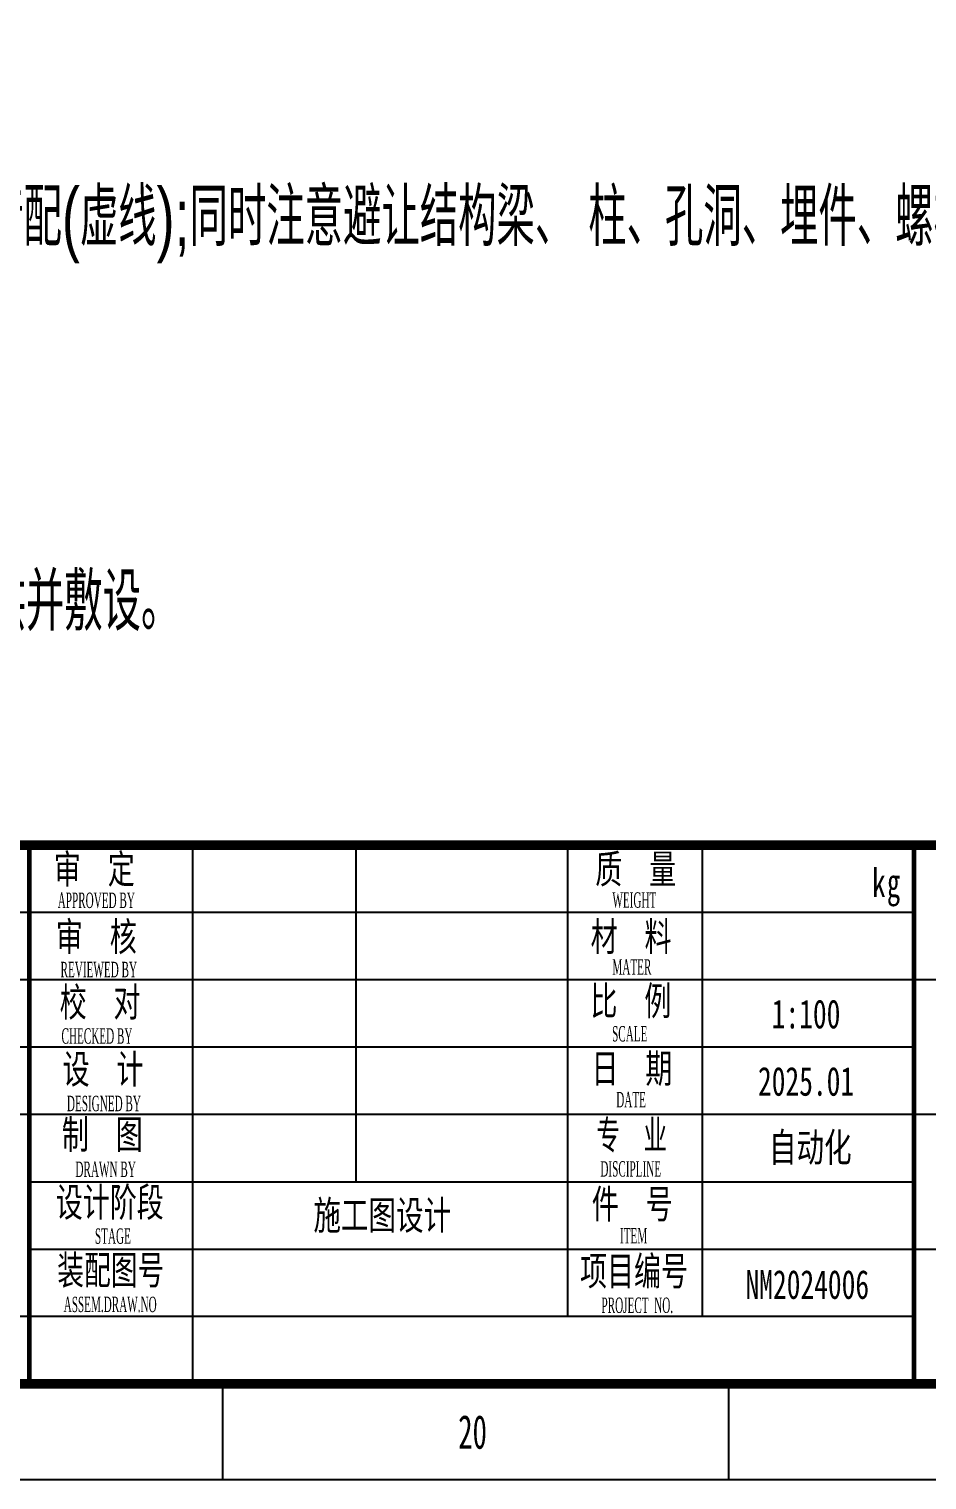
# Model space of a CAD drawing. Header units: millimetres. Extents: x -705761 to 1364679, y -410401 to 446404.
# Drawn here: x -464893 to -455554, y -138526 to -123439 of the extents above; entities that cross this region are included whole.
import ezdxf
from ezdxf.enums import TextEntityAlignment as Align

# ---------------------------------------------------------------- set-up
doc = ezdxf.new("R2010")
doc.units = ezdxf.units.MM
doc.linetypes.add('DGN Style 6', pattern=[0.658241, 0, -0.138577, 0.24251, -0.138577, 0, -0.138577])
doc.layers.add('TK', color=7, linetype='Continuous')
doc.layers.add('模板-签名-公用', color=3, linetype='Continuous')
doc.layers.add('图框', color=7, linetype='Continuous', lineweight=13)
doc.layers.add('电气文字', color=3, linetype='Continuous', lineweight=30)
doc.styles.add('NEW1', font='bsdi_xw.shx', dxfattribs={"bigfont": 'bsdi_hz.shx'})
doc.styles.get("Standard").update_dxf_attribs({"font": 'arial.ttf'})
doc.styles.add('Style-Times New Roman', font='times.ttf')
doc.styles.add('Style-仿宋_GB2312', font='')
doc.styles.add('宋体', font='', dxfattribs={"width": 0.7, "height": 2.5})
doc.styles.add('宋体_1', font='', dxfattribs={"width": 0.7, "height": 2.386364})
doc.styles.get('Style-仿宋_GB2312').set_extended_font_data('仿宋_GB2312')
doc.styles.get('宋体').set_extended_font_data('SimSun')
doc.styles.get('宋体_1').set_extended_font_data('SimSun')

# ---------------------------------------------------------------- blocks, each defined once
blk = doc.blocks.new('BSIET_通用图框_A1+0.5_1')
at = {"layer": '图框', "color": 7, "lineweight": 25}
for p, q in [((-261.9, 10), (-261.9, 0)), ((-261.9, 10), (-261.9, 0)), ((-209.3, 10), (-209.3, 0)), ((-209.3, 10), (-209.3, 0))]:
    blk.add_line(p, q, dxfattribs=at)
at = {"layer": '图框', "color": 7, "lineweight": 25, "flags": 128}
for points in [[(-1261, 594), (0, 594), (0, 0), (-1261, 0), (-1261, 594)], [(-10, 584), (-1236, 584), (-1236, 10), (-10, 10), (-10, 584)]]:
    blk.add_lwpolyline(points, close=True, dxfattribs=at)
at = {"layer": '图框', "const_width": 1}
blk.add_lwpolyline([(-1236, 584), (-10, 584), (-10, 10), (-1236, 10)], close=True, dxfattribs=at)
at = {"layer": 'TK', "lineweight": 25, "style": '宋体', "width": 0.7, "flags": 3}
for tag, p in [('LZHQ_N会签10_T6_H6', (-1248.11, 94.08)), ('LZHQ_N会签9_T6_H6', (-1248.24, 86.08)), ('LZHQ_N会签8_T6_H6', (-1248.24, 78.08)), ('LZHQ_N会签7_T6_H6', (-1248.36, 70.08)), ('LZHQ_N会签6_T6_H6', (-1248.25, 62.08)), ('LZHQ_N会签5_T6_H6', (-1248.25, 54.08)), ('LZHQ_N会签4_T6_H6', (-1248.25, 46.08)), ('LZHQ_N会签3_T6_H6', (-1248.25, 38.08)), ('LZHQ_N会签2_T6_H6', (-1248.25, 30.08)), ('LZHQ_N会签1_T6_H6', (-1248.25, 22.08))]:
    blk.add_attdef(tag, text='', height=2.5, dxfattribs=at).set_placement(p, align=Align.MIDDLE)
at = {"layer": '图框', "color": 7, "lineweight": 25, "style": 'Style-仿宋_GB2312', "width": 0.628572}
blk.add_text('20', height=3.5, dxfattribs=at).set_placement((-235.9, 5), align=Align.MIDDLE_CENTER)
at = {"layer": '模板-签名-公用', "lineweight": 25, "style": '宋体', "width": 0.7}
blk.add_attdef('LZTQINS', text='', height=2, dxfattribs=at).set_placement((-10, 10), align=Align.MIDDLE)
at = {"layer": '模板-签名-公用', "lineweight": 25, "style": '宋体', "width": 0.7, "flags": 3}
blk.add_attdef('LZFRAME', (-45.91, 7.06), '', height=3, dxfattribs=at)
blk = doc.blocks.new('BSIET_通用_A1(2024)_1')
at = {"layer": '图框', "color": 7, "linetype": 'Continuous', "lineweight": 25}
for p, q in [((-255, 0), (-255, 56)), ((-238, 21), (-238, 56)), ((-216, 7), (-216, 56)), ((-202, 7), (-202, 56)), ((-180, 49), (-328, 49)), ((0, 42), (-328, 42)), ((-180, 35), (-328, 35)), ((0, 28), (-328, 28)), ((-272, 21), (-180, 21)), ((-272, 14), (0, 14)), ((-180, 7), (-328, 7))]:
    blk.add_line(p, q, dxfattribs=at)
at = {"layer": '图框', "const_width": 1}
blk.add_lwpolyline([(-406, 56), (0, 56), (0, 0), (-406, 0)], close=True, dxfattribs=at)
at = {"layer": '图框', "const_width": 0.5}
for points in [[(-272, 56), (-272, 0)], [(-180, 56), (-180, 0)]]:
    blk.add_lwpolyline(points, dxfattribs=at)
at = {"layer": '图框', "color": 7, "linetype": 'Continuous', "lineweight": 25}
for s, height, style, width, p in [('审  定 ', 3, 'Style-仿宋_GB2312', 0.685714, (-269.44, 52.03)), ('质  量', 3, 'Style-仿宋_GB2312', 0.685714, (-213.14, 52.03)), ('APPROVED BY', 1.6, 'Style-Times New Roman', 0.48, (-269.04, 49.48)), (' WEIGHT', 1.6, 'Style-Times New Roman', 0.48, (-211.65, 49.51)), ('审  核', 3, 'Style-仿宋_GB2312', 0.685714, (-269.23, 45)), ('材  料', 3, 'Style-仿宋_GB2312', 0.685714, (-213.62, 45.01)), ('  REVIEWED BY', 1.6, 'Style-Times New Roman', 0.48, (-269.33, 42.28)), ('MATER', 1.6, 'Style-Times New Roman', 0.48, (-211.36, 42.55)), ('校  对 ', 3, 'Style-仿宋_GB2312', 0.685714, (-268.84, 38.19)), ('比  例', 3, 'Style-仿宋_GB2312', 0.685714, (-213.64, 38.33)), ('CHECKED BY', 1.6, 'Style-Times New Roman', 0.48, (-268.65, 35.37)), (' SCALE', 1.6, 'Style-Times New Roman', 0.48, (-211.68, 35.6)), ('设  计', 3, 'Style-仿宋_GB2312', 0.685714, (-268.53, 31.23)), ('日  期', 3, 'Style-仿宋_GB2312', 0.685714, (-213.53, 31.3)), (' DATE', 1.6, 'Style-Times New Roman', 0.48, (-211.25, 28.75)), (' DESIGNED BY', 1.6, 'Style-Times New Roman', 0.48, (-268.38, 28.35)), ('制  图 ', 3, 'Style-仿宋_GB2312', 0.685714, (-268.61, 24.44)), ('专  业', 3, 'Style-仿宋_GB2312', 0.6, (-213.03, 24.38)), ('DRAWN BY', 1.6, 'Style-Times New Roman', 0.48, (-267.2, 21.51)), ('设计阶段', 3, 'Style-仿宋_GB2312', 0.685714, (-269.24, 17.39)), ('件  号', 3, 'Style-仿宋_GB2312', 0.685714, (-213.5, 17.2)), ('STAGE', 1.6, 'Style-Times New Roman', 0.48, (-265.17, 14.56)), ('ITEM', 1.6, 'Style-Times New Roman', 0.48, (-210.57, 14.6)), ('装配图号', 3, 'Style-仿宋_GB2312', 0.68, (-269.09, 10.34)), ('项目编号', 3, 'Style-仿宋_GB2312', 0.685714, (-214.72, 10.23)), ('ASSEM.DRAW.NO', 1.6, 'Style-Times New Roman', 0.48, (-268.42, 7.46)), ('PROJECT  NO.', 1.6, 'Style-Times New Roman', 0.48, (-212.49, 7.37))]:
    blk.add_text(s, height=height, dxfattribs=dict(at, style=style, width=width)).set_placement(p)
at = {"layer": '图框', "color": 7, "linetype": 'Continuous', "lineweight": 25, "style": 'Style-Times New Roman', "width": 0.48}
blk.add_text('DISCIPLINE', height=1.6, dxfattribs=at).set_placement((-209.45, 22.35), align=Align.MIDDLE_CENTER)
at = {"layer": '图框', "color": 7, "linetype": 'DGN Style 6', "lineweight": 25, "insert": (-184.35, 49.62), "char_height": 3, "attachment_point": 7, "line_spacing_factor": 0.722892, "style": 'Style-仿宋_GB2312'}
blk.add_mtext('\\H1x;\\W0.685714;\\T1.099;kg', dxfattribs=at)
at = {"layer": '图框', "color": 7, "lineweight": 25, "style": 'Style-仿宋_GB2312', "width": 0.7}
for tag, height, p in [('质量', 3, (-191, 52.5)), ('材料', 3, (-191.29, 45.71)), ('比例', 3, (-191.22, 38.43)), ('页码', 4, (-38.16, 35.01)), ('总页数', 4, (-19.52, 35.14)), ('版本号', 2.5, (-6.09, 34.92)), ('出图日期', 3, (-191.22, 31.43)), ('专业', 3, (-190.77, 24.65)), ('图号', 4, (-24, 21)), ('设计阶段', 3, (-235.29, 17.58)), ('件号', 3, (-191.09, 17.31)), ('装配图号', 3, (-235.3, 10.79)), ('项目编号', 3, (-191.09, 10.31))]:
    blk.add_attdef(tag, text='', height=height, dxfattribs=at).set_placement(p, align=Align.MIDDLE)
at = {"layer": '图框', "lineweight": 25, "style": '宋体_1', "width": 0.7, "flags": 3}
for tag, height, p in [('N审定_T5', 2.5, (-245.93, 52.29)), ('N审核_T5', 2.5, (-245.93, 45.29)), ('LZCO_NCB-W67-H36-D10_T7', 3, (-366.08, 39.58)), ('N校对_T5', 2.5, (-245.93, 38.29)), ('N设计_T5', 2.5, (-245.93, 31.29)), ('N制图_T5', 2.5, (-245.93, 24.29))]:
    blk.add_attdef(tag, text='', height=height, dxfattribs=at).set_placement(p, align=Align.MIDDLE_CENTER)
for tag, p in [('N审定_T6_H12_MV0.5_W15', (-226.91, 51.51)), ('N审核_T6_H12_MV0.5_W15', (-226.91, 44.51)), ('N校对_T6_H12_MV0.5_W15', (-226.91, 37.51)), ('N设计_T6_H12_MV0.5_W15', (-226.91, 30.51)), ('N制图_T6_H12_MV0.5_W15', (-226.91, 23.51))]:
    blk.add_attdef(tag, text='', height=1.5, dxfattribs=at).set_placement(p, align=Align.CENTER)
at = {"layer": '图框', "color": 7, "lineweight": 25, "width": 0.7, "flags": 104}
for tag, p in [('项目名称', (-79.18, 49.1)), ('子项', (-111.07, 34.83)), ('图名', (-111, 21))]:
    blk.add_attdef(tag, text='', height=4, dxfattribs=at).set_placement(p, align=Align.MIDDLE_CENTER)
at = {"layer": '图框', "style": '宋体_1', "width": 0.7, "flags": 3}
blk.add_attdef('LZCO_NYLGD-W67-H36-D10_T7', text='', height=3, dxfattribs=at).set_placement((-459.69, 32.87), align=Align.MIDDLE_CENTER)
at = {"layer": '图框', "lineweight": 25, "style": '宋体', "width": 0.7, "flags": 3}
blk.add_attdef('LZBARCODE_T1', text='', height=3, dxfattribs=at).set_placement((-380.29, 3.03), align=Align.BOTTOM_RIGHT)

msp = doc.modelspace()

# ---------------------------------------------------------------- block references
at = {"layer": '图框', "xscale": 100, "yscale": 100, "zscale": 100}
msp.add_blockref('BSIET_通用图框_A1+0.5_1', (-436689.82, -138526.46), dxfattribs=at)
at = {"layer": '图框'}
ref = msp.add_blockref('BSIET_通用_A1(2024)_1', (-437689.82, -137526.46), dxfattribs=dict(at, xscale=100, yscale=100, zscale=100))
ref.add_attrib('项目编号', 'NM2024006', dxfattribs={"color": 7, "lineweight": 25, "height": 300, "style": 'Style-仿宋_GB2312', "width": 0.7}).set_placement((-456798.5, -136495.67), align=Align.MIDDLE)
ref.add_attrib('专业', '自动化', dxfattribs={"color": 7, "lineweight": 25, "height": 300, "style": 'Style-仿宋_GB2312', "width": 0.7}).set_placement((-456767.26, -135061.84), align=Align.MIDDLE)
ref.add_attrib('出图日期', '2025.01', dxfattribs={"color": 7, "lineweight": 25, "height": 300, "style": 'Style-仿宋_GB2312', "width": 0.7}).set_placement((-456811.59, -134383.25), align=Align.MIDDLE)
ref.add_attrib('比例', '1:100', dxfattribs={"color": 7, "lineweight": 25, "height": 300, "style": 'Style-仿宋_GB2312', "width": 0.7}).set_placement((-456811.59, -133683.25), align=Align.MIDDLE)
ref.add_attrib('设计阶段', '施工图设计', dxfattribs={"color": 7, "lineweight": 25, "height": 300, "style": 'Style-仿宋_GB2312', "width": 0.7}).set_placement((-461218.66, -135768.26), align=Align.MIDDLE)

# ---------------------------------------------------------------- texts
at = {"layer": '电气文字', "color": 7, "insert": (-491316.97, -124094.02), "char_height": 600, "width": 42619.3096, "attachment_point": 1, "style": 'NEW1'}
msp.add_mtext('{\\W0.7;说明：\\P1.图中电缆均引自低压配电室厂家DCS柜，详见管线表，\\C4;图中设备及管线位置为示意\\C7;，\\C4;施工时每个回路的导线，需要单独穿镀锌钢管明配(实线)或暗配(虚线);同时注意避让结构梁、 柱、孔洞、埋件、螺栓等。如有冲突可结合业主意见及现场实际情况确定。\\C7;\\P2.所有穿越墙、楼板的电缆孔洞、钢管待电缆敷设完后应做防火封堵\\C4;\\P\\C7;4.消防供水泵、消防稳压装置、消防柴油泵由工艺厂家成套提供控制柜，电缆厂家成套，自动化专业预埋电缆穿线管。\\P5.加药装置和过滤器设备由工艺厂家成套提供机旁电控箱，自动化专业仅提供与配电室DCS通讯电缆线缆，机旁电控箱至现场的电缆由设备厂家提供并敷设。\\P4.所有正常非带电金属导体及设备外壳均应联为一体并可靠接地，接地电阻不大于1欧姆。\\P6.施工时，请严格执行国家现行有关规程规范，如有问题及时联系，协商解决。}', dxfattribs=at)

doc.saveas('drawing.dxf')
